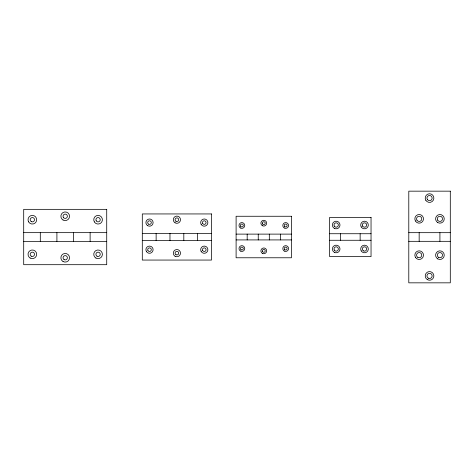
<?xml version="1.0" encoding="UTF-8"?>
<svg xmlns="http://www.w3.org/2000/svg" width="474" height="474" viewBox="0 0 474 474"><rect width="100%" height="100%" fill="white"/><g stroke="black" fill="none" stroke-linecap="round" stroke-linejoin="round"><path stroke-width="0.71" d="M23.7 232.657L106.721 232.657M408.789 232.675L450.3 232.675M142.301 233.368L211.481 233.368M329.643 233.729L371.041 233.729M236.105 234.115L291.457 234.115M236.105 239.921L291.457 239.921M329.643 240.271L371.041 240.271M142.301 240.632L211.481 240.632M23.7 241.373L106.721 241.373M408.789 241.325L450.3 241.325M439.919 232.675L439.919 241.325M419.164 232.675L419.164 241.325M360.145 233.729L360.145 240.271M340.533 233.729L340.533 240.271M280.383 234.115L280.383 239.921M269.315 234.115L269.315 239.921M258.247 234.115L258.247 239.921M247.179 234.115L247.179 239.921M197.646 233.368L197.646 240.632M183.811 233.368L183.811 240.632M169.97 233.368L169.97 240.632M156.136 233.368L156.136 240.632M90.119 232.657L90.119 241.373M73.511 232.657L73.511 241.373M56.91 232.657L56.91 241.373M40.302 232.657L40.302 241.373M450.3 191.164L408.789 191.164L408.789 282.836L450.3 282.836L450.3 191.164M106.721 209.342L23.7 209.342L23.7 264.693L106.721 264.693L106.721 209.342M211.481 213.94L142.301 213.94L142.301 260.06L211.481 260.06L211.481 213.94M291.457 216.263L236.105 216.263L236.105 257.773L291.457 257.773L291.457 216.263M371.041 217.388L329.643 217.388L329.643 256.612L371.041 256.612L371.041 217.388M262.341 253.353A2.885 2.885 0 0 0 266.666 250.853A2.885 2.885 0 0 0 262.341 248.358A2.885 2.885 0 0 0 262.341 253.353M284.246 251.042A2.885 2.885 0 0 0 288.571 248.548A2.885 2.885 0 0 0 284.246 246.053A2.885 2.885 0 0 0 284.246 251.042M240.431 251.042A2.885 2.885 0 0 0 244.756 248.548A2.885 2.885 0 0 0 240.431 246.053A2.885 2.885 0 0 0 240.431 251.042M262.531 251.576A1.44 1.44 0 0 0 265.031 251.576A1.44 1.44 0 0 0 263.781 249.413A1.44 1.44 0 0 0 262.531 251.576M284.441 249.271A1.44 1.44 0 0 0 286.936 249.271A1.44 1.44 0 0 0 285.692 247.108A1.44 1.44 0 0 0 284.441 249.271M241.153 249.798A1.44 1.44 0 0 0 243.316 248.548A1.44 1.44 0 0 0 241.153 247.298A1.44 1.44 0 0 0 241.153 249.798M262.341 225.677A2.885 2.885 0 0 0 266.666 223.183A2.885 2.885 0 0 0 262.341 220.683A2.885 2.885 0 0 0 262.341 225.677M284.246 227.982A2.885 2.885 0 0 0 288.571 225.488A2.885 2.885 0 0 0 284.246 222.987A2.885 2.885 0 0 0 284.246 227.982M240.431 227.982A2.885 2.885 0 0 0 244.756 225.488A2.885 2.885 0 0 0 240.431 222.987A2.885 2.885 0 0 0 240.431 227.982M240.626 226.205A1.44 1.44 0 0 0 243.121 226.205A1.44 1.44 0 0 0 241.87 224.048A1.44 1.44 0 0 0 240.626 226.205M262.531 223.9A1.44 1.44 0 0 0 265.031 223.9A1.44 1.44 0 0 0 263.781 221.737A1.44 1.44 0 0 0 262.531 223.9M284.441 226.205A1.44 1.44 0 0 0 286.936 226.205A1.44 1.44 0 0 0 285.692 224.048A1.44 1.44 0 0 0 284.441 226.205M361.206 226.922A3.816 3.816 0 0 0 367.806 226.922A3.816 3.816 0 0 0 364.506 221.204A3.816 3.816 0 0 0 361.206 226.922M334.271 228.32A3.816 3.816 0 0 0 339.994 225.014A3.816 3.816 0 0 0 334.271 221.714A3.816 3.816 0 0 0 334.271 228.32M362.622 226.104A2.18 2.18 0 0 0 366.396 226.104A2.18 2.18 0 0 0 364.506 222.833A2.18 2.18 0 0 0 362.622 226.104M334.289 226.104A2.18 2.18 0 0 0 338.063 226.104A2.18 2.18 0 0 0 336.179 222.833A2.18 2.18 0 0 0 334.289 226.104M334.271 252.287A3.816 3.816 0 0 0 339.994 248.986A3.816 3.816 0 0 0 334.271 245.68A3.816 3.816 0 0 0 334.271 252.287M361.206 250.894A3.816 3.816 0 0 0 367.806 250.894A3.816 3.816 0 0 0 364.506 245.171A3.816 3.816 0 0 0 361.206 250.894M363.416 250.87A2.18 2.18 0 0 0 366.686 248.986A2.18 2.18 0 0 0 363.416 247.096A2.18 2.18 0 0 0 363.416 250.87M334.289 250.076A2.18 2.18 0 0 0 338.063 250.076A2.18 2.18 0 0 0 336.179 246.806A2.18 2.18 0 0 0 334.289 250.076M427.382 279.66A4.325 4.325 0 0 0 433.87 275.915A4.325 4.325 0 0 0 427.382 272.171A4.325 4.325 0 0 0 427.382 279.66M415.42 257.323A4.325 4.325 0 0 0 422.909 257.323A4.325 4.325 0 0 0 419.164 250.835A4.325 4.325 0 0 0 415.42 257.323M437.763 258.905A4.325 4.325 0 0 0 444.245 255.16A4.325 4.325 0 0 0 437.763 251.416A4.325 4.325 0 0 0 437.763 258.905M438.628 257.406A2.595 2.595 0 0 0 442.515 255.16A2.595 2.595 0 0 0 438.628 252.915A2.595 2.595 0 0 0 438.628 257.406M428.247 278.167A2.595 2.595 0 0 0 432.14 275.915A2.595 2.595 0 0 0 428.247 273.67A2.595 2.595 0 0 0 428.247 278.167M417.867 257.412A2.595 2.595 0 0 0 421.759 255.16A2.595 2.595 0 0 0 417.867 252.915A2.595 2.595 0 0 0 417.867 257.412M415.42 221.002A4.325 4.325 0 0 0 422.909 221.002A4.325 4.325 0 0 0 419.164 214.515A4.325 4.325 0 0 0 415.42 221.002M437.763 222.584A4.325 4.325 0 0 0 444.245 218.84A4.325 4.325 0 0 0 437.763 215.095A4.325 4.325 0 0 0 437.763 222.584M425.8 200.247A4.325 4.325 0 0 0 433.289 200.247A4.325 4.325 0 0 0 429.545 193.759A4.325 4.325 0 0 0 425.8 200.247M416.919 220.137A2.595 2.595 0 0 0 421.416 220.137A2.595 2.595 0 0 0 419.164 216.245A2.595 2.595 0 0 0 416.919 220.137M437.674 220.137A2.595 2.595 0 0 0 442.171 220.137A2.595 2.595 0 0 0 439.919 216.245A2.595 2.595 0 0 0 437.674 220.137M427.299 199.382A2.595 2.595 0 0 0 431.79 199.382A2.595 2.595 0 0 0 429.545 195.489A2.595 2.595 0 0 0 427.299 199.382M175.09 256.262A3.602 3.602 0 0 0 180.493 253.146A3.602 3.602 0 0 0 175.09 250.023A3.602 3.602 0 0 0 175.09 256.262M201.154 251.487A3.602 3.602 0 0 0 207.399 251.487A3.602 3.602 0 0 0 204.276 246.083A3.602 3.602 0 0 0 201.154 251.487M146.383 251.487A3.602 3.602 0 0 0 152.628 251.487A3.602 3.602 0 0 0 149.506 246.083A3.602 3.602 0 0 0 146.383 251.487M175.99 254.704A1.801 1.801 0 0 0 178.692 253.146A1.801 1.801 0 0 0 175.99 251.581A1.801 1.801 0 0 0 175.99 254.704M202.718 250.586A1.801 1.801 0 0 0 205.834 250.586A1.801 1.801 0 0 0 204.276 247.884A1.801 1.801 0 0 0 202.718 250.586M147.947 250.586A1.801 1.801 0 0 0 151.064 250.586A1.801 1.801 0 0 0 149.506 247.884A1.801 1.801 0 0 0 147.947 250.586M175.09 222.821A3.602 3.602 0 0 0 180.493 219.705A3.602 3.602 0 0 0 175.09 216.582A3.602 3.602 0 0 0 175.09 222.821M201.154 224.386A3.602 3.602 0 0 0 207.399 224.386A3.602 3.602 0 0 0 204.276 218.982A3.602 3.602 0 0 0 201.154 224.386M147.704 225.707A3.602 3.602 0 0 0 153.108 222.584A3.602 3.602 0 0 0 147.704 219.468A3.602 3.602 0 0 0 147.704 225.707M148.605 224.149A1.801 1.801 0 0 0 151.307 222.584A1.801 1.801 0 0 0 148.605 221.026A1.801 1.801 0 0 0 148.605 224.149M175.99 221.263A1.801 1.801 0 0 0 178.692 219.705A1.801 1.801 0 0 0 175.99 218.141A1.801 1.801 0 0 0 175.99 221.263M202.718 223.485A1.801 1.801 0 0 0 205.834 223.485A1.801 1.801 0 0 0 204.276 220.783A1.801 1.801 0 0 0 202.718 223.485M63.048 261.518A4.325 4.325 0 0 0 69.536 257.773A4.325 4.325 0 0 0 63.048 254.028A4.325 4.325 0 0 0 63.048 261.518M95.914 258.057A4.325 4.325 0 0 0 102.396 254.313A4.325 4.325 0 0 0 95.914 250.568A4.325 4.325 0 0 0 95.914 258.057M30.188 258.057A4.325 4.325 0 0 0 36.67 254.313A4.325 4.325 0 0 0 30.188 250.568A4.325 4.325 0 0 0 30.188 258.057M64.132 259.645A2.163 2.163 0 0 0 67.373 257.773A2.163 2.163 0 0 0 64.132 255.901A2.163 2.163 0 0 0 64.132 259.645M96.992 256.185A2.163 2.163 0 0 0 100.239 254.313A2.163 2.163 0 0 0 96.992 252.441A2.163 2.163 0 0 0 96.992 256.185M31.266 256.185A2.163 2.163 0 0 0 34.513 254.313A2.163 2.163 0 0 0 31.266 252.441A2.163 2.163 0 0 0 31.266 256.185M63.048 220.007A4.325 4.325 0 0 0 69.536 216.263A4.325 4.325 0 0 0 63.048 212.518A4.325 4.325 0 0 0 63.048 220.007M94.332 221.885A4.325 4.325 0 0 0 101.821 221.885A4.325 4.325 0 0 0 98.077 215.397A4.325 4.325 0 0 0 94.332 221.885M28.606 221.885A4.325 4.325 0 0 0 36.095 221.885A4.325 4.325 0 0 0 32.351 215.397A4.325 4.325 0 0 0 28.606 221.885M31.266 221.595A2.163 2.163 0 0 0 34.513 219.723A2.163 2.163 0 0 0 31.266 217.85A2.163 2.163 0 0 0 31.266 221.595M63.338 217.341A2.163 2.163 0 0 0 67.083 217.341A2.163 2.163 0 0 0 65.211 214.1A2.163 2.163 0 0 0 63.338 217.341M96.204 220.801A2.163 2.163 0 0 0 99.949 220.801A2.163 2.163 0 0 0 98.077 217.56A2.163 2.163 0 0 0 96.204 220.801"/></g></svg>
